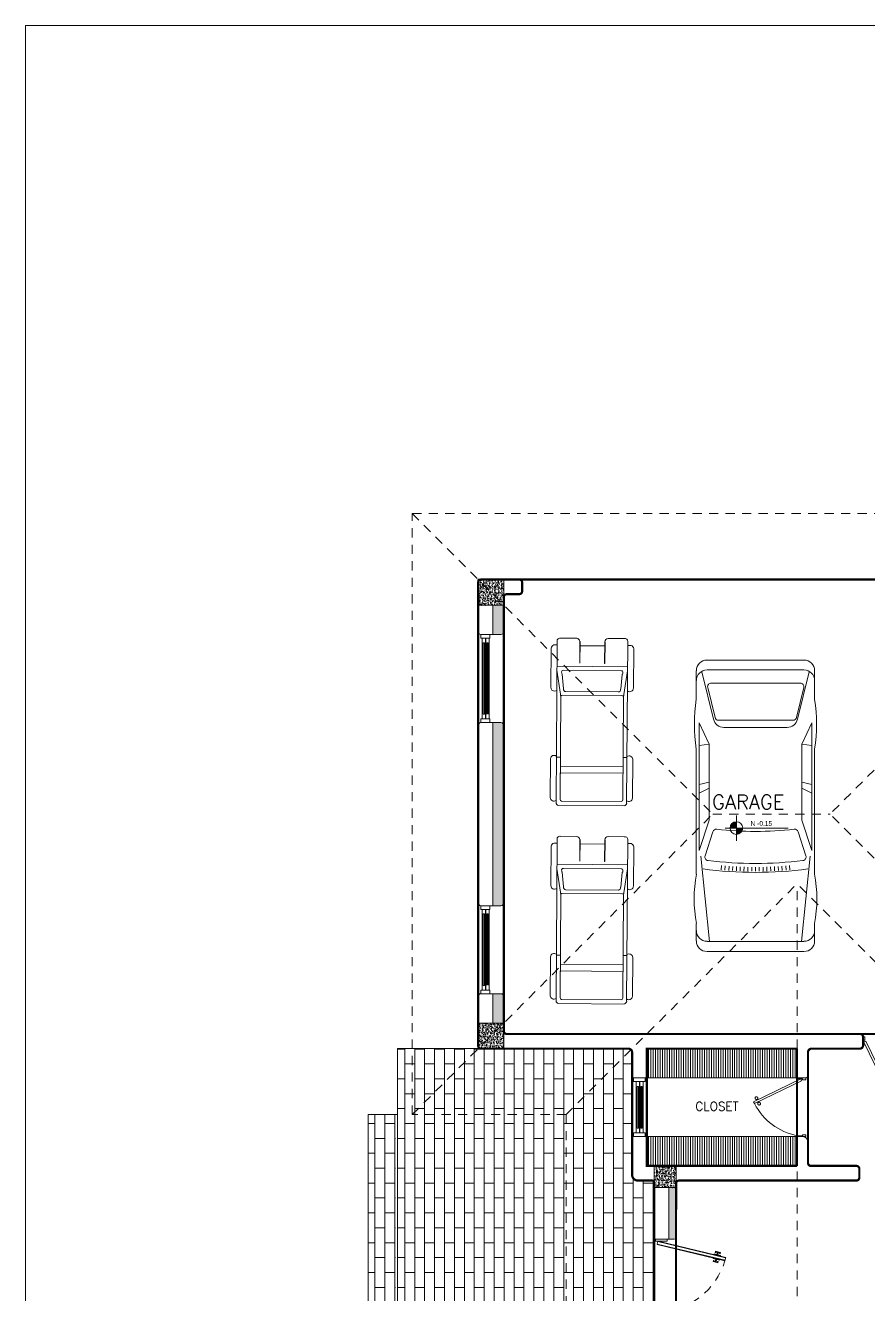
# Model space of a CAD drawing. Header units: metres. Extents: x 14 to 11050, y -346 to 476.
# Drawn here: x 113.19 to 124.68, y -205.17 to -187.87 of the extents above; entities that cross this region are included whole.
import ezdxf

# ---------------------------------------------------------------- set-up
doc = ezdxf.new("R2010")
doc.units = ezdxf.units.M
doc.linetypes.add('0', pattern=[0])
doc.linetypes.add('HIDDEN2', pattern=[0.1875, 0.125, -0.0625])
doc.layers.get('0').update_dxf_attribs({"color": 250, "linetype": '0', "lineweight": 20})
doc.layers.get('Defpoints').update_dxf_attribs({"color": 6})
for name, color, linetype, lineweight in [('02_mobiliario', 250, 'Continuous', 5), ('A-DOOR', 35, 'Continuous', 5), ('A-WALL', 250, 'Continuous', 20), ('baños', 140, 'Continuous', 0), ('closets', 253, 'Continuous', 0), ('Columnas', 7, 'Continuous', 18), ('MOBILIARIOS', 252, 'Continuous', 0), ('piscina', 131, 'Continuous', 0), ('piso', 253, 'Continuous', 0), ('textos', 7, 'Continuous', 0)]:
    doc.layers.add(name, color=color, linetype=linetype, lineweight=lineweight)
doc.layers.add('HATCH', color=8, linetype='Continuous')
doc.layers.add('hatch piso', color=253, linetype='Continuous', lineweight=0, transparency=0.7)
doc.layers.add('RELLENO SECCION', color=8, linetype='Continuous', lineweight=0, transparency=0.4)
doc.layers.add('REVESTIMIENTO EXTERIOR', color=7, linetype='Continuous', lineweight=5, true_color=0xffdebd)
doc.layers.add('Techos 1', color=7, linetype='HIDDEN2', lineweight=9, true_color=0x42391a)
doc.styles.add('ESC100-2mm', font='arial.ttf', dxfattribs={"height": 0.15})
doc.styles.get("Standard").update_dxf_attribs({"font": 'arial.ttf', "height": 0.1875})
pattern_1 = [(270, (38.70153, 39.36118), (0.1354836, -2e-17), []), (0, (38.70153, 39.36118), (0.1354836, 0.2032), [0.1354836, -0.1354836])]

# ---------------------------------------------------------------- blocks, each defined once
blk = doc.blocks.new('A$C3415d36c')
at = {"layer": 'A-DOOR'}
for p, q in [((0.854, 1.82), (0.846, 1.79)), ((0.865, 1.818), (0.858, 1.787)), ((0.824, 1.696), (0.831, 1.726)), ((0.835, 1.693), (0.843, 1.723)), ((0.824, 0.304), (0.831, 0.274)), ((0.835, 0.307), (0.843, 0.277)), ((0.854, 0.18), (0.846, 0.21)), ((0.865, 0.182), (0.858, 0.213))]:
    blk.add_line(p, q, dxfattribs=at)
for points in [[(0.17, 1.975), (0.17, 2), (0.01, 2), (0.01, 1.975)], [(0.957, 1.713), (0.033, 1.935), (0.031, 1.927), (0.955, 1.704)], [(0.965, 1.745), (0.041, 1.967), (0.033, 1.935), (0.957, 1.713)], [(0.965, 1.745), (0.041, 1.967), (0.043, 1.975), (0.967, 1.753)], [(0.833, 1.817), (0.825, 1.819), (0.829, 1.835), (0.894, 1.819), (0.89, 1.803), (0.882, 1.805), (0.884, 1.813), (0.835, 1.825)], [(0.807, 1.708), (0.799, 1.71), (0.795, 1.694), (0.86, 1.678), (0.864, 1.695), (0.856, 1.696), (0.854, 1.688), (0.805, 1.7)], [(0.957, 0.287), (0.033, 0.065), (0.031, 0.073), (0.955, 0.296)], [(0.965, 0.255), (0.041, 0.033), (0.033, 0.065), (0.957, 0.287)], [(0.965, 0.255), (0.041, 0.033), (0.043, 0.025), (0.967, 0.247)], [(0.807, 0.292), (0.799, 0.29), (0.795, 0.306), (0.86, 0.322), (0.864, 0.305), (0.856, 0.304), (0.854, 0.312), (0.805, 0.3)], [(0.833, 0.183), (0.825, 0.181), (0.829, 0.165), (0.894, 0.181), (0.89, 0.197), (0.882, 0.195), (0.884, 0.187), (0.835, 0.175)], [(0.17, 0.025), (0.17, 0), (0.01, 0), (0.01, 0.025)]]:
    blk.add_lwpolyline(points, close=True, dxfattribs=at)
for points in [[(0.88, 1.714), (0.882, 1.722), (0.795, 1.743), (0.794, 1.735), (0.88, 1.714)], [(0.895, 1.778), (0.894, 1.77), (0.807, 1.791), (0.809, 1.799), (0.895, 1.778)], [(0.88, 0.286), (0.882, 0.278), (0.795, 0.257), (0.794, 0.265), (0.88, 0.286)], [(0.895, 0.222), (0.894, 0.23), (0.807, 0.209), (0.809, 0.201), (0.895, 0.222)]]:
    blk.add_lwpolyline(points, dxfattribs=at)
at = {"layer": 'A-DOOR', "linetype": 'HIDDEN2'}
for centre, start, end in [((-0.004, 2.001), 274.3169, 342.802), ((-0.004, -0.001), 17.198, 85.6831)]:
    blk.add_arc(centre, 1.004, start, end, dxfattribs=at)
blk = doc.blocks.new('A$C95be60c7')
at = {"layer": 'A-DOOR'}
for p, q in [((0.475, 0.743), (0.45, 0.73)), ((0.762, 0.088), (0.45, 0.73)), ((0.788, 0.1), (0.475, 0.743)), ((0.496, 0.7), (0.506, 0.705)), ((0.47, 0.688), (0.46, 0.683)), ((0.479, 0.671), (0.468, 0.666)), ((0.504, 0.683), (0.514, 0.688)), ((0.762, 0.088), (0.788, 0.1))]:
    blk.add_line(p, q, dxfattribs=at)
for points in [[(0, 0.03), (0.025, 0.03), (0.025, 0.075), (0.013, 0.075), (0.013, 0.15), (0, 0.15), (0, 0.03)], [(0.8, 0.03), (0.775, 0.03), (0.775, 0.075), (0.788, 0.075), (0.788, 0.15), (0.8, 0.15), (0.8, 0.03)]]:
    blk.add_lwpolyline(points, dxfattribs=at)
blk.add_arc((0.831, -0.012), 0.834, 117.1874, 168.8099, dxfattribs=at)
for points in [[(0.506, 0.704), (0.506, 0.709), (0.511, 0.718), (0.52, 0.723), (0.53, 0.723), (0.539, 0.718), (0.544, 0.709), (0.544, 0.699), (0.539, 0.69), (0.53, 0.685), (0.52, 0.685), (0.511, 0.69), (0.506, 0.699), (0.506, 0.704)], [(0.431, 0.667), (0.431, 0.672), (0.436, 0.681), (0.444, 0.686), (0.455, 0.686), (0.463, 0.681), (0.468, 0.672), (0.468, 0.662), (0.463, 0.654), (0.455, 0.649), (0.444, 0.649), (0.436, 0.654), (0.431, 0.662), (0.431, 0.667)]]:
    blk.add_open_spline(points, degree=2, dxfattribs=at)
blk = doc.blocks.new('puerta 1.00')
at = {"layer": 'A-DOOR'}
for p, q in [((-0.15, -0.012), (-0.937, -0.395)), ((-0.138, -0.038), (-0.925, -0.42)), ((-0.138, -0.038), (-0.15, -0.012)), ((-0.937, -0.395), (-0.925, -0.42)), ((-0.895, -0.374), (-0.9, -0.364)), ((-0.878, -0.366), (-0.883, -0.356)), ((-0.882, -0.4), (-0.877, -0.41)), ((-0.865, -0.392), (-0.86, -0.402))]:
    blk.add_line(p, q, dxfattribs=at)
for points in [[(-0.08, 0), (-0.08, -0.025), (-0.125, -0.025), (-0.125, -0.012), (-0.2, -0.012), (-0.2, 0), (-0.08, 0)], [(-0.08, -0.95), (-0.08, -0.925), (-0.125, -0.925), (-0.125, -0.937), (-0.2, -0.937), (-0.2, -0.95), (-0.08, -0.95)]]:
    blk.add_lwpolyline(points, dxfattribs=at)
blk.add_arc((0.037, 0.16), 1.123, 211.1336, 257.8343, dxfattribs=at)
for points in [[(-0.898, -0.364), (-0.903, -0.364), (-0.912, -0.359), (-0.917, -0.35), (-0.917, -0.34), (-0.912, -0.332), (-0.903, -0.327), (-0.893, -0.327), (-0.884, -0.332), (-0.879, -0.34), (-0.879, -0.35), (-0.884, -0.359), (-0.893, -0.364), (-0.898, -0.364)], [(-0.862, -0.439), (-0.867, -0.439), (-0.875, -0.434), (-0.88, -0.426), (-0.88, -0.416), (-0.875, -0.407), (-0.867, -0.402), (-0.857, -0.402), (-0.848, -0.407), (-0.843, -0.416), (-0.843, -0.426), (-0.848, -0.434), (-0.857, -0.439), (-0.862, -0.439)]]:
    blk.add_open_spline(points, degree=2, dxfattribs=at)
blk = doc.blocks.new('PL BASE 1N NASAS 09')
at = {"layer": 'closets', "transparency": 33554687}
h = blk.add_hatch(dxfattribs=at)
h.set_pattern_fill('LINE', color=256, scale=0.01, angle=90)
h.set_pattern_definition([(90, (-228.034673, 137.009548), (-0.03175, 2e-18), [])])
h.paths.add_polyline_path([(-120.132, -42.05), (-118.081, -42.05), (-118.081, -41.65), (-120.132, -41.65)])
h = blk.add_hatch(dxfattribs=at)
h.set_pattern_fill('LINE', color=256, scale=0.01, angle=90)
h.set_pattern_definition([(90, (-228.034673, 138.20951), (-0.03175, 2e-18), [])])
h.paths.add_polyline_path([(-120.131, -43.25), (-118.082, -43.25), (-118.082, -42.85), (-120.131, -42.85)])
at = {"layer": 'HATCH'}
h = blk.add_hatch(dxfattribs=at)
h.set_pattern_fill('AR-CONC', color=256, scale=0.00032)
h.paths.add_polyline_path([(-122.431, -35.6), (-122.081, -35.6), (-122.081, -35.25), (-122.431, -35.25)])
h = blk.add_hatch(dxfattribs=at)
h.set_pattern_fill('AR-CONC', color=256, scale=0.00032)
h.paths.add_polyline_path([(-122.431, -41.65), (-122.081, -41.65), (-122.081, -41.3), (-122.431, -41.3)])
h = blk.add_hatch(dxfattribs=at)
h.set_pattern_fill('AR-CONC', color=256, scale=0.00032)
h.paths.add_polyline_path([(-120.031, -43.544), (-119.731, -43.544), (-119.731, -43.244), (-120.031, -43.244)])
at = {"layer": 'RELLENO SECCION', "true_color": 0xc7c8ca}
h = blk.add_hatch(dxfattribs=at)
h.set_pattern_fill('AR-CONC', color=9)
h.paths.add_polyline_path([(-121.831, -35.45), (-122.081, -35.45), (-122.081, -35.6), (-121.871, -35.6, 0.414214), (-121.831, -35.56)])
h = blk.add_hatch(color=9, dxfattribs=at)
h.dxf.hatch_style = 1
h.paths.add_polyline_path([(-122.081, -35.6), (-122.231, -35.6), (-122.231, -36), (-122.121, -36, 0.414214), (-122.081, -35.96)])
h.paths.add_polyline_path([(-122.081, -37.24, 0.414214), (-122.121, -37.2), (-122.231, -37.2), (-122.231, -39.7), (-122.121, -39.7, 0.414214), (-122.081, -39.66)])
h.paths.add_polyline_path([(-122.081, -40.94, 0.414214), (-122.121, -40.9), (-122.231, -40.9), (-122.231, -41.3), (-122.081, -41.3)])
h = blk.add_hatch(dxfattribs=at)
h.set_pattern_fill('AR-CONC', color=9)
h.paths.add_polyline_path([(-119.981, -41.3), (-122.081, -41.3), (-122.081, -41.45), (-120.131, -41.45)])
h.paths.add_polyline_path([(-118.081, -41.3), (-119.981, -41.3), (-120.131, -41.45), (-118.081, -41.45)])
h.paths.add_polyline_path([(-117.181, -41.34, 0.414214), (-117.221, -41.3), (-118.081, -41.3), (-118.081, -41.45), (-117.181, -41.45)])
h = blk.add_hatch(color=9, dxfattribs=at)
h.dxf.hatch_style = 1
edge = h.paths.add_edge_path()
edge.add_line((-119.757, -43.544), (-119.731, -43.544))
edge.add_line((-119.731, -43.544), (-119.831, -43.544))
edge.add_line((-119.831, -43.544), (-119.831, -44.25))
edge.add_line((-119.831, -44.25), (-119.756, -44.25))
edge.add_arc((-119.756, -44.225), 0.025, 270, 360)
edge.add_line((-119.731, -44.225), (-119.731, -43.584))
edge.add_line((-119.731, -43.584), (-119.731, -43.56))
edge.add_line((-119.731, -43.56), (-119.731, -43.544))
edge.add_line((-119.731, -43.544), (-119.757, -43.544))
at = {"layer": 'textos', "transparency": 33554534}
h = blk.add_hatch(color=256, dxfattribs=at)
h.dxf.hatch_style = 1
h.paths.add_polyline_path([(-118.908, -38.554, 0.414214), (-118.994, -38.641), (-118.908, -38.641)])
h.paths.add_polyline_path([(-118.821, -38.641), (-118.908, -38.641), (-118.908, -38.727, 0.414214)])
at = {"layer": 'A-DOOR'}
for p, q in [((-122.394, -36), (-122.394, -36.05)), ((-122.27, -36.05), (-122.394, -36.05)), ((-122.375, -37.15), (-122.375, -36.05)), ((-122.362, -37.088), (-122.362, -36.111)), ((-122.345, -36.111), (-122.362, -36.111)), ((-122.345, -37.088), (-122.345, -36.111)), ((-122.332, -36.05), (-122.332, -37.15)), ((-122.325, -37.15), (-122.325, -36.05)), ((-122.312, -37.08), (-122.312, -36.111)), ((-122.294, -36.111), (-122.312, -36.111)), ((-122.294, -37.08), (-122.294, -36.111)), ((-122.282, -36.05), (-122.282, -37.15)), ((-122.27, -36), (-122.27, -36.05)), ((-122.27, -37.15), (-122.394, -37.15)), ((-122.394, -37.2), (-122.394, -37.15)), ((-122.345, -37.088), (-122.362, -37.088)), ((-122.27, -37.2), (-122.27, -37.15)), ((-122.394, -39.7), (-122.394, -39.75)), ((-122.27, -39.75), (-122.394, -39.75)), ((-122.375, -40.85), (-122.375, -39.75)), ((-122.332, -39.75), (-122.332, -40.85)), ((-122.325, -40.85), (-122.325, -39.75)), ((-122.282, -39.75), (-122.282, -40.85)), ((-122.27, -39.7), (-122.27, -39.75)), ((-122.362, -40.788), (-122.362, -39.811)), ((-122.345, -39.811), (-122.362, -39.811)), ((-122.345, -40.788), (-122.345, -39.811)), ((-122.312, -40.78), (-122.312, -39.811)), ((-122.294, -39.811), (-122.312, -39.811)), ((-122.294, -40.78), (-122.294, -39.811)), ((-122.345, -40.788), (-122.362, -40.788)), ((-122.27, -40.85), (-122.394, -40.85)), ((-122.394, -40.9), (-122.394, -40.85)), ((-122.27, -40.9), (-122.27, -40.85)), ((-120.331, -42.85), (-120.331, -42.05)), ((-120.311, -42.05), (-120.311, -42.1)), ((-120.151, -42.1), (-120.311, -42.1)), ((-120.275, -42.1), (-120.275, -42.8)), ((-120.262, -42.167), (-120.262, -42.733)), ((-120.244, -42.167), (-120.262, -42.167)), ((-120.244, -42.167), (-120.244, -42.733)), ((-120.232, -42.8), (-120.232, -42.1)), ((-120.224, -42.1), (-120.224, -42.8)), ((-120.211, -42.167), (-120.211, -42.733)), ((-120.194, -42.167), (-120.211, -42.167)), ((-120.194, -42.167), (-120.194, -42.733)), ((-120.181, -42.8), (-120.181, -42.1)), ((-120.151, -42.05), (-120.151, -42.1)), ((-120.131, -42.85), (-120.131, -42.05)), ((-120.244, -42.733), (-120.262, -42.733)), ((-120.194, -42.733), (-120.211, -42.733)), ((-120.151, -42.8), (-120.311, -42.8)), ((-120.311, -42.85), (-120.311, -42.8)), ((-120.151, -42.85), (-120.151, -42.8))]:
    blk.add_line(p, q, dxfattribs=at)
for points in [[(-122.345, -36.12), (-122.332, -36.12), (-122.332, -36.05), (-122.375, -36.05), (-122.375, -36.12), (-122.362, -36.12)], [(-122.294, -36.12), (-122.282, -36.12), (-122.282, -36.05), (-122.325, -36.05), (-122.325, -36.12), (-122.312, -36.12)], [(-122.345, -37.08), (-122.332, -37.08), (-122.332, -37.15), (-122.375, -37.15), (-122.375, -37.08), (-122.362, -37.08)], [(-122.294, -37.08), (-122.282, -37.08), (-122.282, -37.15), (-122.325, -37.15), (-122.325, -37.08), (-122.312, -37.08)], [(-122.345, -39.82), (-122.332, -39.82), (-122.332, -39.75), (-122.375, -39.75), (-122.375, -39.82), (-122.362, -39.82)], [(-122.294, -39.82), (-122.282, -39.82), (-122.282, -39.75), (-122.325, -39.75), (-122.325, -39.82), (-122.312, -39.82)], [(-122.345, -40.78), (-122.332, -40.78), (-122.332, -40.85), (-122.375, -40.85), (-122.375, -40.78), (-122.362, -40.78)], [(-122.294, -40.78), (-122.282, -40.78), (-122.282, -40.85), (-122.325, -40.85), (-122.325, -40.78), (-122.312, -40.78)], [(-120.244, -42.175), (-120.232, -42.175), (-120.232, -42.1), (-120.275, -42.1), (-120.275, -42.175), (-120.262, -42.175)], [(-120.194, -42.175), (-120.181, -42.175), (-120.181, -42.1), (-120.224, -42.1), (-120.224, -42.175), (-120.211, -42.175)], [(-120.244, -42.724), (-120.232, -42.724), (-120.232, -42.8), (-120.275, -42.8), (-120.275, -42.724), (-120.262, -42.724)], [(-120.194, -42.724), (-120.181, -42.724), (-120.181, -42.8), (-120.224, -42.8), (-120.224, -42.724), (-120.211, -42.724)]]:
    blk.add_lwpolyline(points, dxfattribs=at)
at = {"layer": 'A-WALL'}
for p, q in [((-122.081, -35.6), (-122.081, -41.3)), ((-122.431, -37.24), (-122.431, -35.96)), ((-122.121, -36), (-122.391, -36)), ((-122.121, -37.2), (-122.391, -37.2)), ((-122.231, -39.7), (-122.231, -37.2)), ((-122.431, -39.66), (-122.431, -37.24)), ((-122.431, -40.941), (-122.431, -39.66)), ((-122.121, -39.7), (-122.391, -39.7)), ((-122.431, -40.94), (-122.431, -41.61)), ((-122.121, -40.9), (-122.391, -40.9)), ((-122.231, -41.3), (-122.231, -40.9)), ((-120.381, -41.65), (-122.081, -41.65)), ((-120.331, -41.7), (-120.331, -42.05)), ((-120.131, -41.65), (-120.131, -42.05)), ((-118.081, -42.047), (-118.081, -41.65)), ((-120.131, -42.05), (-120.331, -42.05)), ((-120.331, -42.85), (-120.331, -43.37)), ((-120.131, -42.85), (-120.331, -42.85)), ((-120.131, -42.85), (-120.131, -43.25)), ((-118.001, -42.85), (-118.081, -42.85)), ((-118.081, -42.852), (-118.081, -43.25)), ((-117.931, -43.21), (-117.931, -42.92)), ((-120.131, -43.25), (-118.081, -43.25)), ((-117.891, -43.25), (-117.271, -43.25)), ((-117.231, -43.29), (-117.231, -43.41)), ((-120.251, -43.45), (-120.056, -43.45)), ((-120.031, -43.474), (-120.031, -44.225)), ((-119.831, -43.544), (-119.831, -44.25)), ((-119.731, -43.544), (-119.731, -44.225)), ((-119.691, -43.45), (-117.271, -43.45)), ((-120.006, -44.25), (-119.756, -44.25))]:
    blk.add_line(p, q, dxfattribs=at)
at = {"layer": 'A-WALL', "transparency": 33554684}
for p, q in [((-120.156, -43.45), (-120.251, -43.45)), ((-119.756, -44.25), (-120.006, -44.25))]:
    blk.add_line(p, q, dxfattribs=at)
at = {"layer": 'A-WALL'}
for points in [[(-122.041, -35.45), (-121.871, -35.45, 0.414214), (-121.831, -35.41), (-121.831, -35.29, 0.414214), (-121.871, -35.25), (-122.391, -35.25, 0.414214), (-122.431, -35.29)], [(-122.041, -41.45), (-117.221, -41.45, -0.414214), (-117.181, -41.49), (-117.181, -41.61, -0.414214), (-117.221, -41.65), (-117.881, -41.65, 0.414214), (-117.931, -41.7), (-117.931, -42.01, -0.414214), (-117.971, -42.05), (-118.081, -42.05)]]:
    blk.add_lwpolyline(points, format="xyb", dxfattribs=at)
for points in [[(-122.431, -35.29), (-122.431, -35.96)], [(-122.231, -36), (-122.231, -35.6)], [(-118.081, -41.65), (-120.131, -41.65)]]:
    blk.add_lwpolyline(points, dxfattribs=at)
for centre, radius, start, end in [((-122.041, -35.49), 0.04, 90, 180), ((-122.391, -35.96), 0.04, 180, 270), ((-122.121, -35.96), 0.04, 270, 360), ((-122.391, -37.24), 0.04, 90, 180), ((-122.121, -37.24), 0.04, 0, 90), ((-122.391, -39.66), 0.04, 180, 270), ((-122.121, -39.66), 0.04, 270, 360), ((-122.391, -40.94), 0.04, 90, 180), ((-122.121, -40.94), 0.04, 0, 90), ((-122.041, -41.41), 0.04, 180, 270), ((-120.381, -41.7), 0.05, 0, 90), ((-118.001, -42.92), 0.07, 0, 90), ((-117.891, -43.21), 0.04, 180, 270), ((-117.271, -43.29), 0.04, 0, 90), ((-120.251, -43.37), 0.08, 180, 270), ((-117.271, -43.41), 0.04, 270, 0), ((-119.691, -43.49), 0.04, 90, 180)]:
    blk.add_arc(centre, radius, start, end, dxfattribs=at)
at = {"layer": 'A-WALL', "transparency": 33554684}
for centre, start, end in [((-120.056, -43.475), 0, 90), ((-120.006, -44.225), 180, 270), ((-119.756, -44.225), 270, 0)]:
    blk.add_arc(centre, 0.025, start, end, dxfattribs=at)
at = {"layer": 'closets', "transparency": 33554687}
for p, q in [((-118.081, -42.05), (-120.131, -42.05)), ((-118.082, -42.85), (-120.131, -42.85))]:
    blk.add_line(p, q, dxfattribs=at)
at = {"layer": 'Columnas'}
for points in [[(-122.431, -35.6), (-122.081, -35.6), (-122.081, -35.25), (-122.431, -35.25)], [(-122.431, -41.65), (-122.081, -41.65), (-122.081, -41.3), (-122.431, -41.3)], [(-120.031, -43.544), (-119.731, -43.544), (-119.731, -43.244), (-120.031, -43.244)]]:
    blk.add_lwpolyline(points, close=True, dxfattribs=at)
at = {"layer": 'Defpoints', "color": 253}
for p in [(-122.288, -35.25), (-122.431, -35.505)]:
    blk.add_line(p, (-122.431, -35.25), dxfattribs=at)
at = {"layer": 'piscina', "const_width": 0.01}
for points in [[(-122.303, -36.111), (-122.303, -37.088)], [(-122.303, -39.811), (-122.303, -40.788)], [(-120.203, -42.167), (-120.203, -42.733)]]:
    blk.add_lwpolyline(points, dxfattribs=at)
at = {"layer": 'piso'}
for p, q in [((-121.871, -35.25), (-114.991, -35.25)), ((-117.221, -41.45), (-116.191, -41.45)), ((-122.391, -41.65), (-123.531, -41.65)), ((-123.531, -41.65), (-123.531, -48.845)), ((-117.931, -42.92), (-117.931, -42.01)), ((-123.931, -42.55), (-123.931, -47.944)), ((-123.931, -42.55), (-123.531, -42.55)), ((-120.031, -44.225), (-120.031, -46.275))]:
    blk.add_line(p, q, dxfattribs=at)
at = {"layer": 'Techos 1'}
for p, q in [((-123.331, -42.55), (-123.331, -34.35)), ((-123.331, -34.35), (-113.531, -34.35)), ((-123.331, -34.35), (-119.231, -38.45)), ((-113.531, -34.35), (-117.631, -38.45)), ((-123.331, -42.55), (-119.231, -38.45)), ((-119.231, -38.45), (-117.631, -38.45)), ((-113.531, -42.55), (-117.631, -38.45)), ((-121.231, -42.55), (-118.081, -39.4)), ((-118.081, -51.1), (-118.081, -39.4)), ((-114.931, -42.55), (-118.081, -39.4)), ((-121.231, -42.55), (-123.331, -42.55)), ((-121.231, -42.55), (-121.231, -47.95))]:
    blk.add_line(p, q, dxfattribs=at)
at = {"layer": 'textos'}
for p, q in [((-118.908, -38.467), (-118.908, -38.815)), ((-119.062, -38.641), (-118.201, -38.641))]:
    blk.add_line(p, q, dxfattribs=at)
blk.add_circle((-118.908, -38.641), 0.0865, dxfattribs=at)
at = {"layer": 'A-DOOR', "rotation": 90.00000000000001}
for name, p in [('puerta 1.00', (-117.181, -41.41)), ('A$C95be60c7', (-117.931, -42.85))]:
    blk.add_blockref(name, p, dxfattribs=at)
at = {"layer": 'A-DOOR'}
blk.add_blockref('A$C3415d36c', (-120.021, -46.25), dxfattribs=at)
at = {"layer": 'baños', "linetype": 'Continuous'}
for tag in ['MODELNUMBER', 'TRADENAME', 'PRODUCT', 'MATERIAL']:
    blk.add_attdef(tag, (-121.656, -54.827), '', height=0.0000254, rotation=359.9999, dxfattribs=at)
at = {"layer": 'textos', "width": 3.40488}
for s, insert, char_height, attachment_point in [('{\\Fromans|c0; GARAGE}', (-119.373, -38.381), 0.195, 7), ('\\pxqc;{\\Fromans|c0;\\H0.8x;CLOSET\\H1.25x; }', (-117.471, -42.497), 0.15, 9)]:
    blk.add_mtext(s, dxfattribs=dict(at, insert=insert, char_height=char_height, attachment_point=attachment_point))
at = {"layer": 'textos', "insert": (-118.715, -38.545), "char_height": 0.065, "attachment_point": 1, "style": 'ESC100-2mm'}
blk.add_mtext_dynamic_manual_height_columns('{\\Ftxt|c0;N -0.15}', width=2.21694, gutter_width=0.5, heights=[0], dxfattribs=at)
blk = doc.blocks.new('carro1')
at = {"layer": 'MOBILIARIOS'}
for p, q in [((-0.32, 1.577), (-0.709, 1.577)), ((-0.32, 1.577), (-0.709, 1.577)), ((2.066, 1.577), (0.359, 1.577)), ((2.066, 1.577), (0.359, 1.577)), ((2.976, 1.577), (2.741, 1.577)), ((2.976, 1.577), (2.741, 1.577)), ((-0.855, 1.431), (-0.855, 0.109)), ((-0.855, 1.431), (-0.855, 0.109)), ((-0.72, 1.431), (-0.72, 0.109)), ((-0.72, 1.431), (-0.72, 0.109)), ((-0.047, 1.344), (-0.695, 1.502)), ((-0.047, 1.344), (-0.695, 1.502)), ((-0.07, 1.329), (-0.48, 1.429)), ((-0.07, 1.329), (-0.48, 1.429)), ((0, 1.539), (0.294, 1.4)), ((1.742, 1.539), (0, 1.539)), ((1.742, 1.539), (0, 1.539)), ((0, 1.539), (0.294, 1.4)), ((0.309, 1.539), (0.294, 1.4)), ((0.309, 1.539), (0.294, 1.4)), ((0.294, 1.4), (1.33, 1.4)), ((0.294, 1.4), (1.33, 1.4)), ((0.845, 1.539), (0.81, 1.4)), ((0.845, 1.539), (0.81, 1.4)), ((0.959, 1.539), (0.893, 1.4)), ((0.959, 1.539), (0.893, 1.4)), ((1.33, 1.4), (1.742, 1.539)), ((1.33, 1.4), (1.742, 1.539)), ((1.487, 1.35), (1.817, 1.457)), ((1.487, 1.35), (1.817, 1.457)), ((1.822, 1.516), (2.983, 1.397)), ((1.822, 1.516), (2.983, 1.397)), ((2.983, 1.431), (2.983, 0.109)), ((2.983, 1.431), (2.983, 0.109)), ((3.123, 1.431), (3.123, 0.109)), ((3.123, 1.431), (3.123, 0.109)), ((-0.541, 0.165), (-0.541, 1.382)), ((-0.541, 0.165), (-0.541, 1.382)), ((-0.033, 0.265), (-0.033, 1.282)), ((-0.033, 0.265), (-0.033, 1.282)), ((2.007, 1.239), (1.95, 1.234)), ((2.007, 1.239), (1.95, 1.234)), ((0.065, 1.202), (0.065, 0.337)), ((0.065, 1.202), (0.065, 0.337)), ((2.011, 1.187), (1.954, 1.182)), ((2.011, 1.187), (1.954, 1.182)), ((2.015, 1.135), (1.958, 1.131)), ((2.015, 1.135), (1.958, 1.131)), ((2.018, 1.083), (1.961, 1.079)), ((2.018, 1.083), (1.961, 1.079)), ((2.021, 1.03), (1.964, 1.028)), ((2.021, 1.03), (1.964, 1.028)), ((2.023, 0.978), (1.966, 0.976)), ((2.023, 0.978), (1.966, 0.976)), ((2.025, 0.926), (1.968, 0.925)), ((2.025, 0.926), (1.968, 0.925)), ((2.026, 0.874), (1.969, 0.873)), ((2.026, 0.874), (1.969, 0.873)), ((2.027, 0.822), (1.97, 0.821)), ((2.027, 0.822), (1.97, 0.821)), ((2.027, 0.77), (1.97, 0.77)), ((2.027, 0.77), (1.97, 0.77)), ((2.027, 0.718), (1.97, 0.718)), ((2.027, 0.718), (1.97, 0.718)), ((2.023, 0.561), (1.966, 0.563)), ((2.023, 0.561), (1.966, 0.563)), ((2.025, 0.613), (1.968, 0.615)), ((2.025, 0.613), (1.968, 0.615)), ((2.026, 0.665), (1.969, 0.667)), ((2.026, 0.665), (1.969, 0.667)), ((2.011, 0.353), (1.954, 0.357)), ((2.011, 0.353), (1.954, 0.357)), ((2.015, 0.405), (1.958, 0.409)), ((2.015, 0.405), (1.958, 0.409)), ((2.018, 0.457), (1.961, 0.46)), ((2.018, 0.457), (1.961, 0.46)), ((2.021, 0.509), (1.964, 0.512)), ((2.021, 0.509), (1.964, 0.512)), ((-0.047, 0.195), (-0.695, 0.038)), ((-0.047, 0.195), (-0.695, 0.038)), ((-0.07, 0.218), (-0.48, 0.118)), ((-0.07, 0.218), (-0.48, 0.118)), ((1.487, 0.189), (1.817, 0.082)), ((1.487, 0.189), (1.817, 0.082)), ((2.007, 0.301), (1.95, 0.306)), ((2.007, 0.301), (1.95, 0.306)), ((0, 0), (0.294, 0.139)), ((0, 0), (0.294, 0.139)), ((1.742, 0), (0, 0)), ((1.742, 0), (0, 0)), ((0.309, 0), (0.294, 0.139)), ((0.294, 0.139), (1.33, 0.139)), ((0.309, 0), (0.294, 0.139)), ((0.294, 0.139), (1.33, 0.139)), ((0.845, 0), (0.81, 0.139)), ((0.845, 0), (0.81, 0.139)), ((0.959, 0), (0.893, 0.139)), ((0.959, 0), (0.893, 0.139)), ((1.33, 0.139), (1.742, 0)), ((1.33, 0.139), (1.742, 0)), ((1.822, 0.024), (2.983, 0.143)), ((1.822, 0.024), (2.983, 0.143)), ((-0.32, -0.038), (-0.709, -0.038)), ((-0.32, -0.038), (-0.709, -0.038)), ((2.066, -0.038), (0.359, -0.038)), ((2.066, -0.038), (0.359, -0.038)), ((2.976, -0.038), (2.741, -0.038)), ((2.976, -0.038), (2.741, -0.038))]:
    blk.add_line(p, q, dxfattribs=at)
for centre, radius, start, end in [((-0.709, 1.431), 0.146, 89.9174, 180.0824), ((-0.709, 1.431), 0.146, 89.9174, 180.0824), ((-0.574, 1.431), 0.146, 90.0172, 179.9829), ((-0.574, 1.431), 0.146, 90.0172, 179.9829), ((0.02, -0.727), 2.329, 81.6216, 98.3784), ((0.02, -0.727), 2.329, 81.6216, 98.3784), ((2.403, -0.29), 1.897, 79.7616, 100.2384), ((2.403, -0.29), 1.897, 79.7616, 100.2384), ((2.836, 1.431), 0.146, 0.0171, 89.9829), ((2.836, 1.431), 0.146, 0.0171, 89.9829), ((2.976, 1.431), 0.146, 0.0171, 89.9829), ((2.976, 1.431), 0.146, 0.0171, 89.9829), ((-0.492, 1.381), 0.0488, 76.3661, 179.9108), ((-0.492, 1.381), 0.0488, 76.3661, 179.9108), ((1.832, 1.411), 0.0487, 6.8356, 108.1699), ((1.832, 1.411), 0.0487, 6.8356, 108.1699), ((-3.411, 0.77), 5.331, 353.0262, 6.9738), ((-3.411, 0.77), 5.331, 353.0262, 6.9738), ((-3.35, 0.77), 5.392, 352.3671, 7.6329), ((-3.35, 0.77), 5.392, 352.3671, 7.6329), ((-0.082, 1.282), 0.0488, 359.911, 76.2607), ((-0.082, 1.282), 0.0488, 359.911, 76.2607), ((-0.082, 1.202), 0.146, 0.0444, 76.3177), ((-0.082, 1.202), 0.146, 0.0444, 76.3177), ((1.502, 1.304), 0.049, 108.1055, 185.9744), ((1.502, 1.304), 0.049, 108.1055, 185.9744), ((-3.379, 0.77), 4.862, 353.7528, 6.2472), ((-3.379, 0.77), 4.862, 353.7528, 6.2472), ((-0.082, 0.265), 0.0488, 283.7393, 0.0891), ((-0.082, 0.265), 0.0488, 283.7393, 0.0891), ((-0.082, 0.338), 0.146, 283.6822, 359.9556), ((-0.082, 0.338), 0.146, 283.6822, 359.9556), ((1.502, 0.236), 0.049, 174.0256, 251.8945), ((1.502, 0.236), 0.049, 174.0256, 251.8945), ((-0.709, 0.109), 0.146, 179.9176, 270.0825), ((-0.709, 0.109), 0.146, 179.9176, 270.0825), ((-0.574, 0.109), 0.146, 180.0171, 269.9828), ((-0.574, 0.109), 0.146, 180.0171, 269.9828), ((-0.492, 0.166), 0.0488, 180.0891, 283.6339), ((-0.492, 0.166), 0.0488, 180.0891, 283.6339), ((1.832, 0.128), 0.0487, 251.8301, 353.1644), ((1.832, 0.128), 0.0487, 251.8301, 353.1644), ((2.836, 0.109), 0.146, 270.0171, 359.9829), ((2.836, 0.109), 0.146, 270.0171, 359.9829), ((2.976, 0.109), 0.146, 270.0171, 359.9829), ((2.976, 0.109), 0.146, 270.0171, 359.9829), ((0.02, 2.266), 2.329, 261.6216, 278.3784), ((0.02, 2.266), 2.329, 261.6216, 278.3784), ((2.403, 1.83), 1.897, 259.7616, 280.2384), ((2.403, 1.83), 1.897, 259.7616, 280.2384)]:
    blk.add_arc(centre, radius, start, end, dxfattribs=at)
blk = doc.blocks.new('carritogolf')
at = {"layer": 'MOBILIARIOS', "linetype": 'Continuous'}
for p, q in [((-0.046, -0.434), (-0.061, 1.777)), ((0.871, 1.822), (-0.03, 1.816)), ((0.003, 0.33), (-0.007, 1.737)), ((-0.004, 1.37), (-0.007, 1.737)), ((0.829, 1.763), (0.013, 1.758)), ((0.858, 0.336), (0.848, 1.743)), ((0.918, -0.427), (0.902, 1.784)), ((-0.136, 1.177), (-0.14, 1.71)), ((0.986, 1.185), (0.982, 1.718)), ((0.851, 1.376), (-0.004, 1.37)), ((0.851, 1.289), (-0.003, 1.283)), ((-0.057, 1.155), (-0.003, 1.155)), ((0.907, 1.161), (0.852, 1.161)), ((-0.127, -0.33), (-0.131, 0.206)), ((-0.049, -0.029), (-0.002, 0.297)), ((0.839, 0.318), (0.001, 0.312)), ((0.024, 0.023), (0.042, 0.223)), ((0.792, 0.267), (0.07, 0.262)), ((0.842, 0.029), (0.821, 0.228)), ((0.915, -0.022), (0.864, 0.303)), ((0.998, -0.322), (0.994, 0.214)), ((0.915, -0.077), (-0.048, -0.084)), ((0.827, -0.023), (0.039, -0.028)), ((-0.092, -0.374), (-0.046, -0.374)), ((0.003, -0.466), (0.222, -0.465)), ((0.604, -0.36), (0.265, -0.363)), ((0.87, -0.46), (0.65, -0.462)), ((0.963, -0.367), (0.917, -0.367))]:
    blk.add_line(p, q, dxfattribs=at)
for points in [[(0.263, -0.126), (0.265, -0.126), (0.267, -0.421), (0.265, -0.421)], [(0.604, -0.123), (0.602, -0.123), (0.604, -0.418), (0.607, -0.418)]]:
    blk.add_lwpolyline(points, close=True, dxfattribs=at)
for centre, radius, start, end in [((-0.09, 1.706), 0.0499, 54.1309, 175.531), ((-0.018, 1.774), 0.043, 106.0127, 176.0096), ((0.017, 1.735), 0.0235, 99.8611, 186.9371), ((0.825, 1.74), 0.0235, 353.8601, 80.9361), ((0.86, 1.78), 0.043, 4.7876, 74.7846), ((0.932, 1.713), 0.0499, 5.2663, 126.6663), ((-0.087, 1.182), 0.0499, 185.2663, 306.6663), ((0.936, 1.189), 0.0499, 234.1309, 355.531), ((0.017, 0.301), 0.0192, 114.7535, 190.8884), ((0.023, 0.332), 0.0196, 175.362, 272.1148), ((0.072, 0.231), 0.0313, 86.5993, 194.6322), ((0.79, 0.236), 0.0313, 346.165, 94.1979), ((0.839, 0.337), 0.0196, 268.6824, 5.4352), ((0.845, 0.306), 0.0192, 349.9088, 66.0437), ((-0.076, -0.326), 0.0513, 185.1681, 251.744), ((0.947, -0.319), 0.0513, 289.0533, 355.6292), ((-0.009, -0.43), 0.0375, 175.2556, 287.6939), ((0.217, -0.417), 0.0479, 276.1421, 355.6637), ((0.654, -0.414), 0.0479, 185.1335, 264.6552), ((0.88, -0.424), 0.0375, 253.1033, 5.5416)]:
    blk.add_arc(centre, radius, start, end, dxfattribs=at)
for points in [[(-0.131, 0.206), (-0.129, 0.22), (-0.125, 0.242), (-0.091, 0.255), (-0.079, 0.26), (-0.053, 0.248), (-0.051, 0.247)], [(0.994, 0.214), (0.991, 0.228), (0.987, 0.25), (0.954, 0.262), (0.941, 0.268), (0.915, 0.255), (0.913, 0.253)]]:
    blk.add_open_spline(points, degree=3, knots=[0, 0, 0, 0, 0.0431757, 0.0672409, 0.1048601, 0.1145034, 0.1145034, 0.1145034, 0.1145034], dxfattribs=at)
for points in [[(0.024, 0.023), (0.017, 0.011), (0.021, -0.024), (0.039, -0.028)], [(0.842, 0.029), (0.848, 0.017), (0.845, -0.019), (0.827, -0.023)]]:
    blk.add_spline(points, degree=3, dxfattribs=at)
blk = doc.blocks.new('PL MUEBLES 1N NASAS 09')
at = {"layer": 'hatch piso'}
h = blk.add_hatch(dxfattribs=at)
h.set_pattern_fill('AR-BRSTD', color=256, scale=0.002, angle=-90)
h.set_pattern_definition([(270, (-8.74588, 232.01007), (0.1354836, -2e-17), []), (0, (-8.74588, 232.01007), (0.1354836, 0.2032), [0.1354836, -0.1354836])])
edge = h.paths.add_edge_path()
edge.add_line((62.33, 47.204), (63.19, 47.204))
edge.add_arc((63.19, 47.244), 0.04, 270, 360)
edge.add_line((63.23, 47.244), (63.23, 48.414))
edge.add_arc((63.189, 48.413), 0.0415, 0.8553, 101.8251)
edge.add_line((63.18, 48.454), (54.58, 48.454))
edge.add_line((54.58, 48.454), (54.58, 46.954))
edge.add_line((54.58, 46.954), (55.777, 46.954))
edge.add_arc((55.875, 47.024), 0.12, 180, 215.6853, ccw=False)
edge.add_line((55.755, 47.024), (55.755, 47.134))
edge.add_arc((55.875, 47.134), 0.12, 89.7148, 179.9994, ccw=False)
edge.add_line((55.875, 47.254), (55.987, 47.254))
edge.add_arc((55.985, 47.134), 0.12, 0, 89.2136, ccw=False)
edge.add_line((56.105, 47.134), (56.105, 47.024))
edge.add_arc((55.985, 47.024), 0.12, -35.6853, 0, ccw=False)
edge.add_line((56.082, 46.954), (58.977, 46.954))
edge.add_arc((59.075, 47.024), 0.12, 180, 215.6853, ccw=False)
edge.add_line((58.955, 47.024), (58.955, 47.134))
edge.add_arc((59.075, 47.134), 0.12, 90, 180, ccw=False)
edge.add_line((59.075, 47.254), (59.185, 47.254))
edge.add_arc((59.186, 47.134), 0.119, 3.2354, 90.3875, ccw=False)
edge.add_line((59.305, 47.141), (59.305, 47.024))
edge.add_arc((59.185, 47.024), 0.12, 270.357, 360, ccw=False)
edge.add_line((59.186, 46.904), (59.075, 46.904))
edge.add_arc((59.075, 47.024), 0.12, 248.2844, 270, ccw=False)
edge.add_line((59.03, 46.912), (59.03, 45.035))
edge.add_arc((59.075, 44.924), 0.12, 90, 112.0243, ccw=False)
edge.add_line((59.075, 45.044), (59.185, 45.044))
edge.add_arc((59.186, 44.924), 0.12, -0.017, 90.017, ccw=False)
edge.add_line((59.305, 44.924), (59.305, 44.808))
edge.add_arc((59.185, 44.814), 0.12, 270.0384, 357.2745, ccw=False)
edge.add_line((59.185, 44.694), (59.075, 44.694))
edge.add_arc((59.075, 44.814), 0.12, 247.9757, 270, ccw=False)
edge.add_line((59.03, 44.703), (59.03, 41.235))
edge.add_arc((59.075, 41.124), 0.12, 90, 112.0243, ccw=False)
edge.add_line((59.075, 41.244), (59.185, 41.244))
edge.add_arc((59.185, 41.124), 0.12, 0, 90, ccw=False)
edge.add_line((59.305, 41.124), (59.305, 41.014))
edge.add_arc((59.185, 41.014), 0.12, 270, 360, ccw=False)
edge.add_line((59.185, 40.894), (59.075, 40.894))
edge.add_arc((59.075, 41.014), 0.12, 180, 270, ccw=False)
edge.add_line((58.955, 41.014), (58.955, 41.124))
edge.add_arc((59.075, 41.124), 0.12, 165.6898, 180, ccw=False)
edge.add_line((58.959, 41.154), (56.099, 41.154))
edge.add_arc((55.982, 41.113), 0.124, -2.1503, 19.0559, ccw=False)
edge.add_line((56.105, 41.109), (56.105, 41.004))
edge.add_arc((55.985, 41.004), 0.12, 270, 360, ccw=False)
edge.add_line((55.985, 40.884), (55.875, 40.884))
edge.add_arc((55.875, 41.004), 0.12, 180, 270, ccw=False)
edge.add_line((55.755, 41.004), (55.755, 41.114))
edge.add_arc((55.875, 41.114), 0.12, 160.7818, 180, ccw=False)
edge.add_line((55.762, 41.154), (50.494, 41.154))
edge.add_arc((50.383, 41.109), 0.12, 0, 22.0243, ccw=False)
edge.add_line((50.503, 41.109), (50.503, 40.999))
edge.add_arc((50.383, 40.999), 0.12, 270, 360, ccw=False)
edge.add_line((50.383, 40.879), (50.273, 40.879))
edge.add_arc((50.273, 40.999), 0.12, 180, 270, ccw=False)
edge.add_line((50.153, 40.999), (50.153, 41.109))
edge.add_arc((50.273, 41.109), 0.12, 157.9757, 180, ccw=False)
edge.add_line((50.161, 41.154), (46.43, 41.154))
edge.add_line((46.43, 41.154), (46.43, 40.954))
edge.add_line((46.43, 40.954), (44.33, 40.954))
edge.add_line((44.33, 40.954), (44.33, 39.394))
edge.add_arc((44.37, 39.394), 0.04, 180, 270)
edge.add_line((44.37, 39.354), (47.83, 39.354))
edge.add_line((47.83, 39.354), (47.83, 38.954))
edge.add_line((47.83, 38.954), (62.33, 38.954))
edge.add_line((62.33, 38.954), (62.33, 47.204))
h = blk.add_hatch(dxfattribs=at)
h.set_pattern_fill('AR-BRSTD', color=256, scale=0.002, angle=-90)
h.set_pattern_definition(pattern_1)
edge = h.paths.add_edge_path()
edge.add_arc((42.205, 44.728), 0.0254, 5.5979, 84.4021)
edge.add_line((42.208, 44.754), (42.01, 44.754))
edge.add_arc((42.01, 44.834), 0.08, 180, 270, ccw=False)
edge.add_line((41.93, 44.834), (41.93, 46.55))
edge.add_line((41.93, 46.55), (38.73, 46.55))
edge.add_line((38.73, 46.55), (38.73, 39.361))
edge.add_line((38.73, 39.361), (41.93, 39.361))
edge.add_line((41.93, 39.361), (41.93, 41.074))
edge.add_arc((42.01, 41.074), 0.08, 91.7582, 180, ccw=False)
edge.add_line((42.008, 41.153), (42.193, 41.154))
edge.add_arc((42.19, 41.194), 0.04, 273.219, 360)
edge.add_line((42.23, 41.194), (42.23, 44.731))
h = blk.add_hatch(dxfattribs=at)
h.set_pattern_fill('AR-BRSTD', color=256, scale=0.002, angle=-90)
h.set_pattern_definition(pattern_1)
h.paths.add_polyline_path([(38.702, 45.65), (38.33, 45.65), (38.33, 40.261), (38.702, 40.261)])
at = {"layer": '02_mobiliario', "xscale": -1, "rotation": 180}
for p in [(40.954, 51.687), (40.954, 48.984)]:
    blk.add_blockref('carritogolf', p, dxfattribs=at)
at = {"layer": '02_mobiliario', "rotation": 270}
blk.add_blockref('carro1', (42.844, 51), dxfattribs=at)
at = {"layer": 'baños'}
blk.add_blockref('PL BASE 1N NASAS 09', (162.262, 88.203), dxfattribs=at)

msp = doc.modelspace()

# ---------------------------------------------------------------- linework, layer by layer
at = {"layer": 'Defpoints', "lineweight": 13}
msp.add_lwpolyline([(113.19, -187.8708), (169.4881, -187.8708), (169.4881, -228.6598), (113.19, -228.6598)], close=True, dxfattribs=at)
at = {"layer": 'REVESTIMIENTO EXTERIOR', "const_width": 0.03}
for points in [[(119.9671, -195.5912), (119.9671, -195.4712, 0.4142136), (119.9271, -195.4312), (119.4071, -195.4312, 0.4142136), (119.3671, -195.4712), (119.3671, -196.1412), (119.3671, -201.7912, 0.4142136), (119.4071, -201.8312)], [(119.9271, -195.6312), (119.7571, -195.6312, 0.4142136), (119.7171, -195.6712), (119.7171, -201.5912, 0.4142136), (119.7571, -201.6312), (126.9771, -201.6312, 0.4142136), (127.0171, -201.5912), (127.0171, -195.6712, 0.4142136), (126.9771, -195.6312), (126.8037, -195.6312)], [(119.9671, -195.5912, -0.4142136), (119.9271, -195.6312)], [(125.6071, -201.6312), (124.5771, -201.6312, -0.4142136), (124.6171, -201.6712), (124.6171, -201.7912, -0.4142136), (124.5771, -201.8312), (123.9171, -201.8312, 0.4142136), (123.8671, -201.8812), (123.8671, -202.1912, -0.0291297), (123.8668, -202.1958)], [(119.4071, -201.8312), (121.4171, -201.8312, -0.4142136), (121.4671, -201.8812)], [(121.4671, -201.8812), (121.4671, -203.5512, 0.4142136), (121.5471, -203.6312), (121.7421, -203.6312, -0.4142136), (121.7671, -203.6562)], [(123.8668, -203.0954, -0.0205711), (123.8671, -203.1012), (123.8671, -203.3912, 0.4142136), (123.9071, -203.4312), (124.5271, -203.4312, -0.4142136), (124.5671, -203.4712), (124.5671, -203.5912, -0.4142136), (124.5271, -203.6312)], [(124.5271, -203.6312), (122.1071, -203.6312, 0.1989124), (122.0788, -203.6429, 0.1989124)]]:
    msp.add_lwpolyline(points, format="xyb", dxfattribs=at)
for points in [[(119.9271, -195.4312), (126.8071, -195.4312)], [(123.7171, -201.8312), (121.6671, -201.8312), (121.6671, -203.4312), (123.7171, -203.4312)], [(123.7171, -201.8312), (123.7171, -202.2284)], [(123.7171, -202.2284), (123.7171, -203.0339)], [(123.8671, -202.1912), (123.8668, -203.0954)], [(123.7171, -203.4312), (123.7171, -203.0339)]]:
    msp.add_lwpolyline(points, dxfattribs=at)
at = {"layer": 'REVESTIMIENTO EXTERIOR', "color": 30, "true_color": 0xf8991e, "const_width": 0.03}
for points in [[(121.7671, -203.6562), (121.7671, -207.1939, -0.1859296), (121.7567, -207.2207, -0.1859296)], [(122.0788, -203.6429, 0.1989124), (122.0671, -203.6712), (122.0658, -207.1899, 0.2086416), (122.0788, -207.2195, 0.1989124)]]:
    msp.add_lwpolyline(points, format="xyb", dxfattribs=at)

# ---------------------------------------------------------------- block references
msp.add_blockref('PL MUEBLES 1N NASAS 09', (79.5366, -248.3847))

doc.saveas('drawing.dxf')
